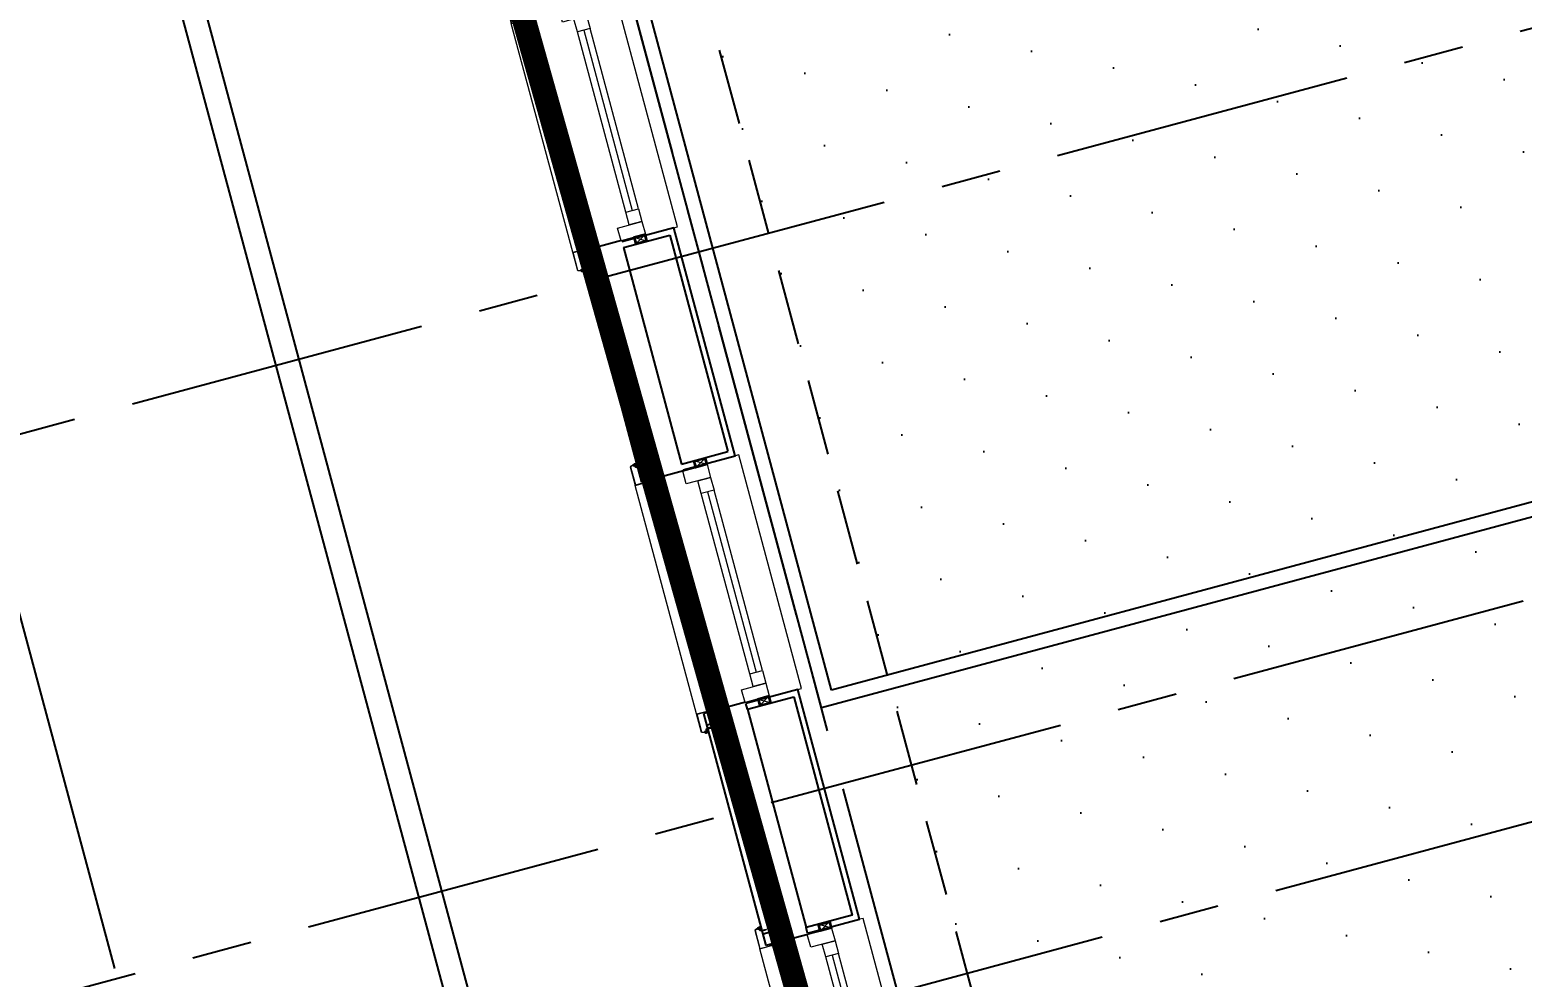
# Model space of a CAD drawing. Header units: centimetres. Extents: x 405564 to 502064, y 46284 to 60634.
# Drawn here: x 460138 to 460761, y 47756 to 48151 of the extents above; entities that cross this region are included whole.
import ezdxf
from ezdxf import colors
from ezdxf.entities.mleader import LeaderData, LeaderLine
from ezdxf.math import Vec2, Vec3
from ezdxf.xclip import XClip

# ---------------------------------------------------------------- set-up
doc = ezdxf.new("R2010")
doc.units = ezdxf.units.CM
doc.header["$XCLIPFRAME"] = 0
for name, pattern in [('ACAD_ISO03W100', [30, 12, -18]), ('CENTER', [2, 1.25, -0.25, 0.25, -0.25]), ('DASHED2', [9.525, 6.35, -3.175])]:
    doc.linetypes.add(name, pattern=pattern)
doc.layers.get('0').update_dxf_attribs({"color": 8, "lineweight": 9})
for name, color, linetype, lineweight in [('0-KRCN-MİMARİ-220526', 8, 'Continuous', 9), ('D_Aluminyum', 8, 'Continuous', 18), ('D_Cam', 8, 'Continuous', 18), ('D_Merkez', 8, 'Continuous', 13), ('G_0.13', 8, 'Continuous', 13), ('GC_Cephe_Sandvic_Panel', 8, 'Continuous', 25), ('IEM_MP_TARAMA-MEVCUT BİNA', 8, 'Continuous', 9), ('PN_Aluminyum', 8, 'Continuous', 15), ('Y-TEXT-MIMARI', 8, 'Continuous', 18)]:
    doc.layers.add(name, color=color, linetype=linetype, lineweight=lineweight)
for name, color, linetype in [('AS_DUV', 8, 'Continuous'), ('AS_PRFL_CELIK', 8, 'Continuous'), ('AS_PYZ_BINA', 8, 'Continuous'), ('AS_PYZ_YOL_ARAC', 8, 'Continuous')]:
    doc.layers.add(name, color=color, linetype=linetype)
doc.styles.add('Normal_ITL', font='swissi.ttf')
doc.styles.add('YAZI200', font='ariblk.ttf')
doc.linetypes.add('BATTING', pattern='A,0.0001,-0.1,[134,ltypeshp.shx,S=0.1,R=0,X=-0.1,Y=0],-0.2,[134,ltypeshp.shx,S=0.1,R=180,X=0.1,Y=0],-0.1', length=0.4001)

# ---------------------------------------------------------------- blocks, each defined once
blk = doc.blocks.new('A$Cbf573e9b')
at = {"layer": 'AS_PYZ_BINA', "linetype": 'CENTER', "ltscale": 100}
for p, q in [((-685, 2511.63), (-685, 5016.95)), ((-595, 3905.53), (-595, 5017.72)), ((-365, 2520), (-365, 5016.95))]:
    blk.add_line(p, q, dxfattribs=at)
blk.add_lwpolyline([(-1410, 4600), (501.91, 4600)], dxfattribs=at)
blk.add_lwpolyline([(-1410, 4600), (501.91, 4600)], dxfattribs=at)
blk.add_lwpolyline([(-1410, 4600), (501.91, 4600)], dxfattribs=at)
blk = doc.blocks.new('M00$0$RUUVIP')
for p, q in [((-5.4, 19), (-5.4, 20.1)), ((-5.4, 20.1), (5.4, 20.1)), ((5.4, 19), (-5.4, 19)), ((-4.2, 20.1), (-3.3, 21.1)), ((-1.4, 17.8), (-1.9, 17.3)), ((-1.9, 17.3), (1.9, 16.7)), ((-1.9, 17.3), (-1.4, 17)), ((-1.4, 16.5), (-1.9, 16)), ((-1.9, 16), (1.9, 15.3)), ((-1.9, 16), (-1.4, 15.6)), ((-1.4, 15.1), (-1.9, 14.7)), ((-1.9, 14.7), (1.9, 14)), ((-1.9, 14.7), (-1.4, 14.3)), ((-1.4, 13.8), (-1.9, 13.3)), ((-1.9, 13.3), (1.9, 12.7)), ((-1.9, 13.3), (-1.4, 12.9)), ((-1.4, 12.5), (-1.9, 12)), ((-1.9, 12), (1.9, 11.3)), ((-1.9, 12), (-1.4, 11.6)), ((-1.4, 11.1), (-1.9, 10.6)), ((-1.9, 10.6), (1.9, 10)), ((-1.9, 10.6), (-1.4, 10.3)), ((-1.4, 9.8), (-1.9, 9.3)), ((-1.9, 9.3), (1.9, 8.6)), ((-1.9, 9.3), (-1.4, 8.9)), ((-1.4, 8.4), (-1.9, 8)), ((-1.9, 8), (1.9, 7.3)), ((-1.9, 8), (-1.4, 7.6)), ((-1.4, 7.1), (-1.9, 6.6)), ((-1.9, 6.6), (1.9, 6)), ((-1.9, 6.6), (-1.4, 6.2)), ((-1.4, 19), (-1.4, 17.8)), ((-1.4, 17), (-1.4, 16.5)), ((-1.4, 15.6), (-1.4, 15.1)), ((-1.4, 14.3), (-1.4, 13.8)), ((-1.4, 12.9), (-1.4, 12.5)), ((-1.4, 11.6), (-1.4, 11.1)), ((-1.4, 10.3), (-1.4, 9.8)), ((-1.4, 8.9), (-1.4, 8.4)), ((-1.4, 7.6), (-1.4, 7.1)), ((-1.4, 6.2), (-1.4, 0.8)), ((-0.6, 6), (-1.4, 6.2)), ((-1.4, 0.8), (0, 0)), ((-0.6, 0.8), (-0.6, 6)), ((0, 0), (-0.6, 0.8)), ((0, 0), (1.4, 0.8)), ((1.4, 17), (1.4, 19)), ((1.9, 16.7), (1.4, 17)), ((1.4, 16.2), (1.9, 16.7)), ((1.4, 15.7), (1.4, 16.2)), ((1.9, 15.3), (1.4, 15.7)), ((1.4, 14.9), (1.9, 15.3)), ((1.4, 14.4), (1.4, 14.9)), ((1.9, 14), (1.4, 14.4)), ((1.4, 13.5), (1.9, 14)), ((1.4, 13), (1.4, 13.5)), ((1.9, 12.7), (1.4, 13)), ((1.4, 12.2), (1.9, 12.7)), ((1.4, 11.7), (1.4, 12.2)), ((1.9, 11.3), (1.4, 11.7)), ((1.4, 10.8), (1.9, 11.3)), ((1.4, 10.4), (1.4, 10.8)), ((1.9, 10), (1.4, 10.4)), ((1.4, 9.5), (1.9, 10)), ((1.4, 9), (1.4, 9.5)), ((1.9, 8.6), (1.4, 9)), ((1.4, 8.2), (1.9, 8.6)), ((1.4, 7.7), (1.4, 8.2)), ((1.9, 7.3), (1.4, 7.7)), ((1.4, 6.8), (1.9, 7.3)), ((1.4, 6.3), (1.4, 6.8)), ((1.9, 6), (1.4, 6.3)), ((1.4, 5.5), (1.9, 6)), ((1.4, 0.8), (1.4, 5.5)), ((3.3, 21.1), (4.2, 20.1)), ((5.4, 20.1), (5.4, 19))]:
    blk.add_line(p, q)
blk.add_arc((0, 10.8), 10.8, 72.45919, 107.54081)
blk = doc.blocks.new('M00$0$A$C51F07F23')
at = {"rotation": 180}
blk.add_blockref('M00$0$RUUVIP', (5.4, 21.1), dxfattribs=at)
blk = doc.blocks.new('*U191')
at = {"ltscale": 40}
blk.add_lwpolyline([(0, 0), (0, 5), (3, 5), (3, 0)], close=True, dxfattribs=at)
at = {"layer": 'AS_PRFL_CELIK', "ltscale": 40}
blk.add_lwpolyline([(0.3, 0.3), (0.3, 4.7), (2.7, 4.7), (2.7, 0.3)], close=True, dxfattribs=at)
at = {"layer": 'D_Merkez', "ltscale": 0.015}
for points in [[(0, 0), (3, 5)], [(0, 5), (3, 0)]]:
    blk.add_lwpolyline(points, dxfattribs=at)
blk = doc.blocks.new('A$Cbdbba5ab')
at = {"layer": 'D_Aluminyum'}
for points in [[(-100, -10.25), (-100, 0.25), (-94.5, 0.25), (-94.5, -10.25)], [(-5.5, -10.25), (-5.5, 0.25), (0, 0.25), (0, -10.25)], [(-94.5, -10.25), (-94.5, -4.75), (-89, -4.75), (-89, -10.25)], [(-11, -10.25), (-11, -4.75), (-5.5, -4.75), (-5.5, -10.25)]]:
    blk.add_lwpolyline(points, close=True, dxfattribs=at)
for points in [[(-89, -4.75), (-11, -4.75)], [(-89, -10.25), (-11, -10.25)]]:
    blk.add_lwpolyline(points, dxfattribs=at)
at = {"layer": 'D_Cam'}
blk.add_lwpolyline([(-11, -7.5), (-89, -7.5)], dxfattribs=at)
at = {"layer": 'G_0.13'}
for points in [[(-99.43, 21), (-0.57, 21)], [(-100.5, -22.5), (-100.5, -24), (0.5, -24), (0.5, -22.5)]]:
    blk.add_lwpolyline(points, dxfattribs=at)
at = {"layer": 'GC_Cephe_Sandvic_Panel'}
for p, q in [((-105, 10), (-105, 18)), ((5, 10), (5, 18))]:
    blk.add_line(p, q, dxfattribs=at)
for points in [[(-100, 0), (-100, 18)], [(0, 0), (0, 18)]]:
    blk.add_lwpolyline(points, dxfattribs=at)
at = {"layer": 'PN_Aluminyum'}
for points in [[(-107.64, 19.09), (-107.96, 18.14, -0.414214), (-108.15, 18.05), (-108.24, 18.08, -0.414214), (-108.34, 18.27), (-107.43, 21)], [(-107.76, 19.13), (-108.07, 18.18, -0.414214), (-108.11, 18.16), (-108.21, 18.19, -0.414214), (-108.23, 18.23), (-107.34, 20.88), (-99.55, 20.88), (-99.55, 15.9, -0.414214), (-99.58, 15.87), (-99.68, 15.87, -0.414214), (-99.71, 15.9), (-99.71, 16.75)], [(-105.36, 18.12), (-107.78, 18.12, -0.511918), (-107.81, 18.16), (-107.35, 19.52, 0.414214), (-107.45, 19.71), (-107.54, 19.74, 0.414214), (-107.73, 19.65), (-108.05, 18.7)], [(-105.36, 18), (-107.78, 18, -0.511918), (-107.92, 18.2), (-107.47, 19.56, 0.414214), (-107.49, 19.6), (-107.58, 19.63, 0.414214), (-107.62, 19.61), (-107.93, 18.66)], [(-107.43, 21), (-99.43, 21), (-99.43, 15.9, -0.414214), (-99.58, 15.75), (-99.68, 15.75, -0.414214), (-99.83, 15.9), (-99.83, 16.75)], [(7.43, 21), (-0.57, 21), (-0.57, 15.9, 0.414214), (-0.42, 15.75), (-0.32, 15.75, 0.414214), (-0.17, 15.9), (-0.17, 16.75)], [(7.76, 19.13), (8.07, 18.18, 0.414214), (8.11, 18.16), (8.21, 18.19, 0.414214), (8.23, 18.23), (7.34, 20.88), (-0.45, 20.88), (-0.45, 15.9, 0.414214), (-0.42, 15.87), (-0.32, 15.87, 0.414214), (-0.29, 15.9), (-0.29, 16.75)], [(5.36, 18.12), (7.78, 18.12, 0.511918), (7.81, 18.16), (7.35, 19.52, -0.414214), (7.45, 19.71), (7.54, 19.74, -0.414214), (7.73, 19.65), (8.05, 18.7)], [(5.36, 18), (7.78, 18, 0.511918), (7.92, 18.2), (7.47, 19.56, -0.414214), (7.49, 19.6), (7.58, 19.63, -0.414214), (7.62, 19.61), (7.93, 18.66)], [(7.64, 19.09), (7.96, 18.14, 0.414214), (8.15, 18.05), (8.24, 18.08, 0.414214), (8.34, 18.27), (7.43, 21)]]:
    blk.add_lwpolyline(points, format="xyb", dxfattribs=at)
for points in [[(-108.05, 18.7), (-107.93, 18.66)], [(-107.76, 19.13), (-107.64, 19.09)], [(7.76, 19.13), (7.64, 19.09)], [(8.05, 18.7), (7.93, 18.66)], [(-105.36, 18.12), (-105.36, 18)], [(-99.97, 0), (-99.97, 18)], [(-99.71, 16.75), (-99.83, 16.75)], [(-99.69, 16.21), (-99.57, 16.21)], [(-0.31, 16.21), (-0.43, 16.21)], [(-0.29, 16.75), (-0.17, 16.75)], [(-0.03, 0), (-0.03, 18)], [(5.36, 18.12), (5.36, 18)]]:
    blk.add_lwpolyline(points, dxfattribs=at)
at = {"layer": 'AS_PRFL_CELIK', "xscale": -1}
blk.add_blockref('*U191', (-100, -10.25), dxfattribs=at)
at = {"layer": 'AS_PRFL_CELIK'}
blk.add_blockref('*U191', (0, -10.25), dxfattribs=at)
at = {"layer": 'PN_Aluminyum'}
for p, xscale, yscale, zscale, rotation in [((-108.03, 19.72), 0.08000000000029102, 0.08000000000029102, 0.08000000000029102, 251.5650511931966), ((8.03, 19.72), -0.08000000000029102, 0.08000000000029102, 0.08000000000029103, 108.4349488068034), ((-105.93, 18.33), 0.100000000000364, 0.100000000000364, 0.100000000000364, 180), ((5.93, 18.33), -0.100000000000364, 0.100000000000364, 0.100000000000364, 180)]:
    blk.add_blockref('M00$0$A$C51F07F23', p, dxfattribs=dict(at, xscale=xscale, yscale=yscale, zscale=zscale, rotation=rotation))
blk = doc.blocks.new('zeminkat_planı')
for points in [[(-562, 4600), (-50, 4600), (-50, 4088), (-562, 4088)], [(-556, 4594), (-56, 4594), (-56, 4094), (-556, 4094)]]:
    blk.add_lwpolyline(points, close=True)
at = {"layer": 'AS_PYZ_BINA'}
for points in [[(-566.63, -183), (48, -183), (48, -183, 0.414214), (148, -83), (148, 4683, 0.414214), (48, 4783), (-755, 4783)], [(-566.63, -173), (48, -173, 0.414214), (138, -83), (138, 4683, 0.414214), (48, 4773), (-755, 4773)]]:
    blk.add_lwpolyline(points, format="xyb", dxfattribs=at)
for points in [[(-651.48, 4630), (-651.48, 4607.5), (-552.11, 4607.5), (-552.11, 4630)], [(-651.48, 4630), (-648.98, 4630)], [(-554.61, 4610), (-648.98, 4610), (-648.98, 4630)], [(-554.61, 4630), (-648.98, 4630)], [(-554.61, 4630), (-554.61, 4610)], [(-554.61, 4630), (-552.11, 4630)], [(-451.11, 4630), (-451.11, 4607.5), (-352.5, 4607.5), (-352.5, 4630)], [(-448.61, 4630), (-448.61, 4610)], [(-355, 4630), (-448.61, 4630)], [(-355, 4630), (-355, 4610)], [(-355, 4610), (-448.61, 4610)]]:
    blk.add_lwpolyline(points, dxfattribs=at)
at = {"layer": 'GC_Cephe_Sandvic_Panel'}
for points in [[(-651.98, 4648), (-551.61, 4648)], [(-451.61, 4648), (-357, 4648)], [(-551.61, 4640), (-651.98, 4640)], [(-357, 4640), (-451.61, 4640)]]:
    blk.add_lwpolyline(points, dxfattribs=at)
at = {"layer": 'GC_Cephe_Sandvic_Panel', "linetype": 'BATTING', "ltscale": 8}
for points in [[(-551.61, 4644), (-651.98, 4644)], [(-357, 4644), (-451.61, 4644)]]:
    blk.add_lwpolyline(points, dxfattribs=at)
for name, p in [('A$Cbf573e9b', (0, 0)), ('A$Cbdbba5ab', (-651.98, 4630)), ('A$Cbdbba5ab', (-252, 4630))]:
    blk.add_blockref(name, p)
blk = doc.blocks.new('vinç_alanları')
at = {"layer": 'AS_PYZ_BINA', "linetype": 'DASHED2', "ltscale": 100}
h = blk.add_hatch(dxfattribs=at)
h.set_pattern_fill('DOTS', color=256, scale=500)
h.set_pattern_definition([(0, (444815.903, -368790.316), (15.625, 31.25), [0, -31.25])])
h.paths.add_polyline_path([(-1080, 4030), (0, 4030), (0, 4570), (-1080, 4570)])
at = {"layer": 'AS_PYZ_BINA', "linetype": 'DASHED2', "ltscale": 5}
blk.add_lwpolyline([(-1080, 4030), (0, 4030), (0, 4570), (-1080, 4570)], close=True, dxfattribs=at)
blk = doc.blocks.new('OPK-site-surrounding-R01')
at = {"layer": 'IEM_MP_TARAMA-MEVCUT BİNA', "linetype": 'ACAD_ISO03W100', "ltscale": 5, "const_width": 10}
blk.add_lwpolyline([(21876.58, -8538.93), (21504.05, -7155.31), (17068.57, -8358.59), (17456.08, -9736.84)], dxfattribs=at)
at = {"layer": 'Y-TEXT-MIMARI', "insert": (17497.32, -9533.96), "char_height": 200, "width": 4799.1021, "attachment_point": 7, "rotation": 15.02556, "style": 'YAZI200'}
blk.add_mtext('A BLOK (EK)', dxfattribs=at)
blk = doc.blocks.new('A$C85dec720')
ref = blk.add_blockref('zeminkat_planı', (7059, 383))
XClip(ref).set_block_clipping_path([(-9126.4697968782, -1655.3396659539), (1140.0000000002, 6527.619333315)])
blk.add_lwpolyline([(6497, 4983), (7009, 4983), (7009, 4471), (6497, 4471)], close=True)
for name, p in [('A$Cbdbba5ab', (6607.39, 5013)), ('vinç_alanları', (7059, 383))]:
    blk.add_blockref(name, p)
at = {"layer": 'AS_PYZ_BINA'}
ml = blk.add_multileader_mtext('Standard', dxfattribs=at)
ml.set_content('{\\fSwis721 BT|b0|i0|c162|p34;Hareketli alüminyum korkuluk\\P(AS 40.402)}', color=256, style='Normal_ITL')
ml.set_leader_properties()
ml.build(insert=Vec2(0, 0))
ml.multileader.update_dxf_attribs({"dogleg_length": 0.379, "arrow_head_size": 17.04, "scale": 75})
ctx = ml.context
ctx.base_point, ctx.scale, ctx.char_height, ctx.arrow_head_size, ctx.landing_gap_size, ctx.plane_origin, ctx.plane_x_axis, ctx.plane_y_axis = Vec3(6989.49, 3835.71), 75, 20, 17.04, 14.2, Vec3(7173.11, 3911.47), Vec3(0, 1), Vec3(-1, 0)
notes = []
notes.append((ctx, [(0, (1, 1, 0), (6989.49, 3807.31), (0, 1), 28.4, [(0, [(7058.88, 3797.09)], 0, [])])]))
ctx.mtext.insert, ctx.mtext.text_direction, ctx.mtext.rotation, ctx.mtext.width, ctx.mtext.defined_height, ctx.mtext.flow_direction = Vec3(6976.61, 3849.91), Vec3(0, 1), 1.570796, 507.9506, 200.63, 5
ml = blk.add_multileader_mtext('Standard', dxfattribs=at)
ml.set_content('{\\fSwis721 BT|b0|i0|c162|p34;Epoksi boyalı perfore sac korkuluk\\P(AS 40.171)}', color=256, style='Normal_ITL')
ml.set_leader_properties()
ml.build(insert=Vec2(0, 0))
ml.multileader.update_dxf_attribs({"dogleg_length": 0.379, "arrow_head_size": 8.52, "scale": 75})
ctx = ml.context
ctx.base_point, ctx.scale, ctx.char_height, ctx.arrow_head_size, ctx.landing_gap_size, ctx.plane_origin, ctx.plane_x_axis, ctx.plane_y_axis = Vec3(6515.69, 2910.72), 75, 13.5, 8.52, 7.1, Vec3(6617.57, 2952.86), Vec3(0, 1), Vec3(-1, 0)
notes.append((ctx, [(0, (1, 1, 0), (6515.69, 2896.52), (0, 1), 14.2, [(0, [(6560.46, 2895.66)], 0, [])])]))
ctx.mtext.insert, ctx.mtext.text_direction, ctx.mtext.rotation, ctx.mtext.width, ctx.mtext.defined_height, ctx.mtext.flow_direction = Vec3(6506.99, 2917.82), Vec3(0, 1), 1.570796, 383.39, 98.89, 5
for ctx, leaders in notes:
    for number, flags, end, landing, length, lines in leaders:
        leader = LeaderData()
        leader.index, (leader.has_last_leader_line, leader.has_dogleg_vector, leader.attachment_direction) = number, flags
        leader.last_leader_point, leader.dogleg_vector, leader.dogleg_length = Vec3(end), Vec3(landing), length
        for number, points, colour, breaks in lines:
            line = LeaderLine()
            line.index, line.vertices, line.color, line.breaks = number, Vec3.list(points), colors.encode_raw_color(colour), breaks
            leader.lines.append(line)
        ctx.leaders.append(leader)
blk = doc.blocks.new('A$C6A10300A')
at = {"layer": 'AS_DUV'}
ref = blk.add_blockref('A$C85dec720', (28900.96, -17748.98), dxfattribs=dict(at, rotation=105.0255580063709))
XClip(ref).set_block_clipping_path([(6220.3367769278, 6783.7313721173), (4126.4071464743, -1017.0000000052), (7354.8298234051, -1883.5969356479), (9448.7594538586, 5917.1344364745)])
at = {"layer": 'AS_PYZ_YOL_ARAC'}
blk.add_lwpolyline([(28010.08, -13500), (27263.98, -10620.66, 0.414214), (26957.71, -10444.02), (24490.07, -11106.4, -0.414214), (24367.56, -11035.74), (24263.86, -10649.42, 0.414214), (24141.36, -10578.76), (23238.34, -10821.16, 0.414214), (23167.69, -10943.66), (23271.39, -11329.99, -0.414214), (23200.73, -11452.49), (22067.49, -11756.68, 0.414212), (21890.85, -12062.95), (22108.8, -12874.91)], format="xyb", dxfattribs=at)
ref = blk.add_blockref('OPK-site-surrounding-R01', (5135.68, -3851.45))
XClip(ref).set_block_clipping_path([(-5135.679684336, -9648.5463532069), (26364.320315664, 3851.4536467931)])

msp = doc.modelspace()

# ---------------------------------------------------------------- block references
at = {"layer": '0-KRCN-MİMARİ-220526'}
msp.add_blockref('A$C6A10300A', (438064.07, 60634.02), dxfattribs=at)

doc.saveas('drawing.dxf')
